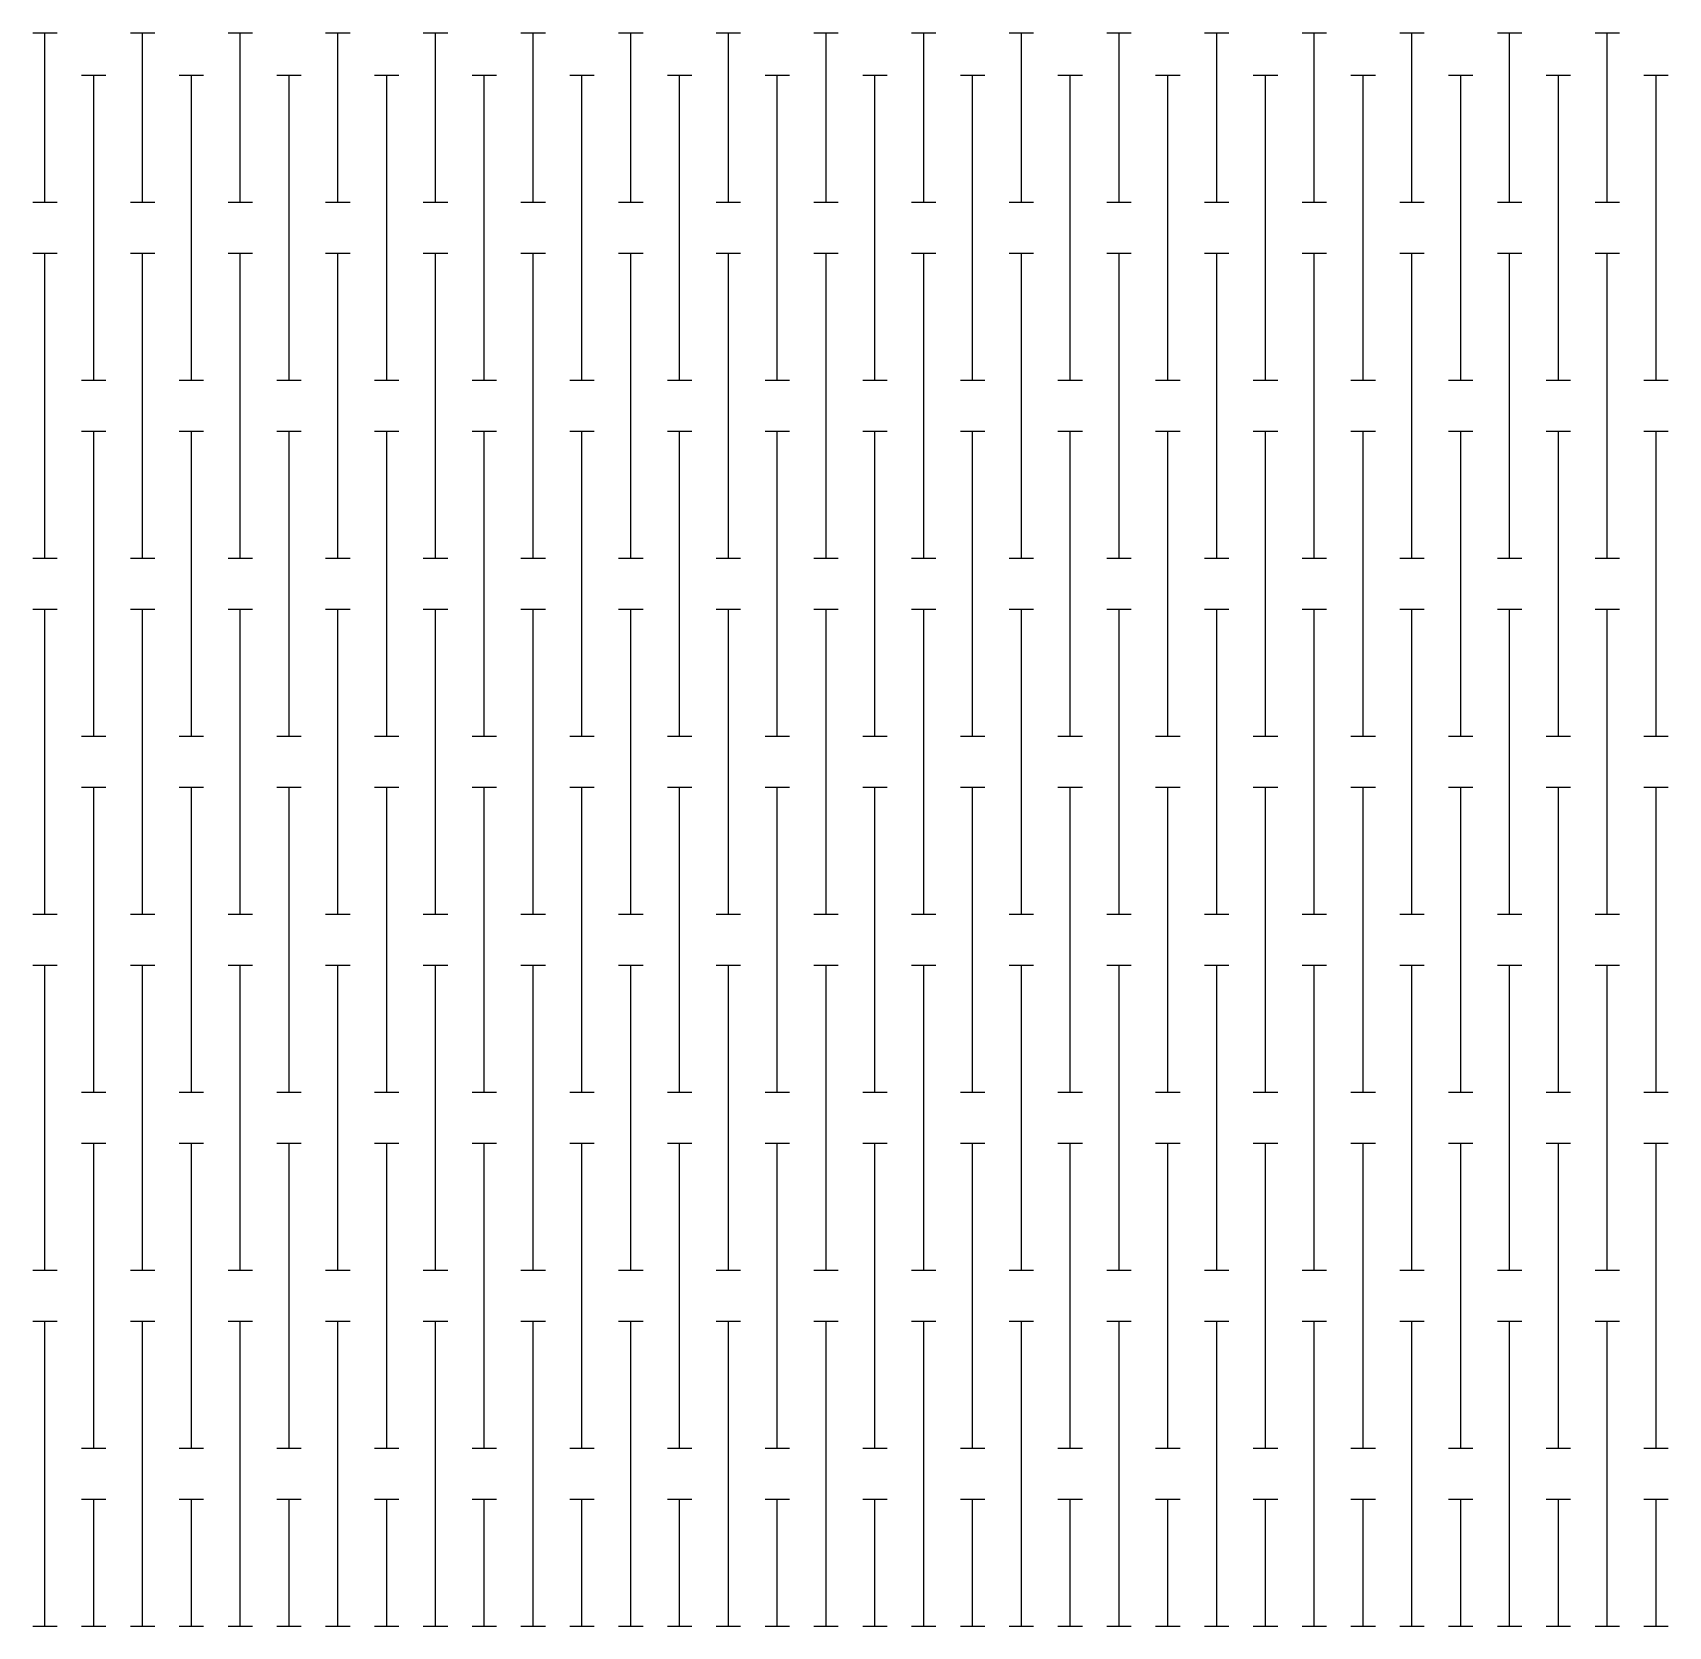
# Model space of a CAD drawing. Header units: millimetres. Extents: x 0.7 to 97.2, y 3 to 97.
import ezdxf

# ---------------------------------------------------------------- set-up
doc = ezdxf.new("R2010")
doc.units = ezdxf.units.MM
doc.layers.add('CUT', color=1, linetype='Continuous')

msp = doc.modelspace()

# ---------------------------------------------------------------- linework, layer by layer
at = {"layer": 'CUT'}
for points in [[(0.72, 97), (2.16, 97)], [(1.44, 87), (1.44, 97)], [(6.48, 97), (7.92, 97)], [(7.2, 87), (7.2, 97)], [(12.24, 97), (13.68, 97)], [(12.96, 87), (12.96, 97)], [(18, 97), (19.44, 97)], [(18.72, 87), (18.72, 97)], [(23.76, 97), (25.2, 97)], [(24.48, 87), (24.48, 97)], [(29.52, 97), (30.96, 97)], [(30.24, 87), (30.24, 97)], [(35.28, 97), (36.72, 97)], [(36, 87), (36, 97)], [(41.04, 97), (42.48, 97)], [(41.76, 87), (41.76, 97)], [(46.8, 97), (48.24, 97)], [(47.52, 87), (47.52, 97)], [(52.56, 97), (54, 97)], [(53.28, 87), (53.28, 97)], [(58.32, 97), (59.76, 97)], [(59.04, 87), (59.04, 97)], [(64.08, 97), (65.52, 97)], [(64.8, 87), (64.8, 97)], [(69.84, 97), (71.28, 97)], [(70.56, 87), (70.56, 97)], [(75.6, 97), (77.04, 97)], [(76.32, 87), (76.32, 97)], [(81.36, 97), (82.8, 97)], [(82.08, 87), (82.08, 97)], [(87.12, 97), (88.56, 97)], [(87.84, 87), (87.84, 97)], [(92.88, 97), (94.32, 97)], [(93.6, 87), (93.6, 97)], [(3.6, 94.5), (5.04, 94.5)], [(4.32, 76.5), (4.32, 94.5)], [(9.36, 94.5), (10.8, 94.5)], [(10.08, 76.5), (10.08, 94.5)], [(15.12, 94.5), (16.56, 94.5)], [(15.84, 76.5), (15.84, 94.5)], [(20.88, 94.5), (22.32, 94.5)], [(21.6, 76.5), (21.6, 94.5)], [(26.64, 94.5), (28.08, 94.5)], [(27.36, 76.5), (27.36, 94.5)], [(32.4, 94.5), (33.84, 94.5)], [(33.12, 76.5), (33.12, 94.5)], [(38.16, 94.5), (39.6, 94.5)], [(38.88, 76.5), (38.88, 94.5)], [(43.92, 94.5), (45.36, 94.5)], [(44.64, 76.5), (44.64, 94.5)], [(49.68, 94.5), (51.12, 94.5)], [(50.4, 76.5), (50.4, 94.5)], [(55.44, 94.5), (56.88, 94.5)], [(56.16, 76.5), (56.16, 94.5)], [(61.2, 94.5), (62.64, 94.5)], [(61.92, 76.5), (61.92, 94.5)], [(66.96, 94.5), (68.4, 94.5)], [(67.68, 76.5), (67.68, 94.5)], [(72.72, 94.5), (74.16, 94.5)], [(73.44, 76.5), (73.44, 94.5)], [(78.48, 94.5), (79.92, 94.5)], [(79.2, 76.5), (79.2, 94.5)], [(84.24, 94.5), (85.68, 94.5)], [(84.96, 76.5), (84.96, 94.5)], [(90, 94.5), (91.44, 94.5)], [(90.72, 76.5), (90.72, 94.5)], [(95.76, 94.5), (97.2, 94.5)], [(96.48, 76.5), (96.48, 94.5)], [(0.72, 87), (2.16, 87)], [(6.48, 87), (7.92, 87)], [(12.24, 87), (13.68, 87)], [(18, 87), (19.44, 87)], [(23.76, 87), (25.2, 87)], [(29.52, 87), (30.96, 87)], [(35.28, 87), (36.72, 87)], [(41.04, 87), (42.48, 87)], [(46.8, 87), (48.24, 87)], [(52.56, 87), (54, 87)], [(58.32, 87), (59.76, 87)], [(64.08, 87), (65.52, 87)], [(69.84, 87), (71.28, 87)], [(75.6, 87), (77.04, 87)], [(81.36, 87), (82.8, 87)], [(87.12, 87), (88.56, 87)], [(92.88, 87), (94.32, 87)], [(0.72, 84), (2.16, 84)], [(1.44, 66), (1.44, 84)], [(6.48, 84), (7.92, 84)], [(7.2, 66), (7.2, 84)], [(12.24, 84), (13.68, 84)], [(12.96, 66), (12.96, 84)], [(18, 84), (19.44, 84)], [(18.72, 66), (18.72, 84)], [(23.76, 84), (25.2, 84)], [(24.48, 66), (24.48, 84)], [(29.52, 84), (30.96, 84)], [(30.24, 66), (30.24, 84)], [(35.28, 84), (36.72, 84)], [(36, 66), (36, 84)], [(41.04, 84), (42.48, 84)], [(41.76, 66), (41.76, 84)], [(46.8, 84), (48.24, 84)], [(47.52, 66), (47.52, 84)], [(52.56, 84), (54, 84)], [(53.28, 66), (53.28, 84)], [(58.32, 84), (59.76, 84)], [(59.04, 66), (59.04, 84)], [(64.08, 84), (65.52, 84)], [(64.8, 66), (64.8, 84)], [(69.84, 84), (71.28, 84)], [(70.56, 66), (70.56, 84)], [(75.6, 84), (77.04, 84)], [(76.32, 66), (76.32, 84)], [(81.36, 84), (82.8, 84)], [(82.08, 66), (82.08, 84)], [(87.12, 84), (88.56, 84)], [(87.84, 66), (87.84, 84)], [(92.88, 84), (94.32, 84)], [(93.6, 66), (93.6, 84)], [(3.6, 76.5), (5.04, 76.5)], [(9.36, 76.5), (10.8, 76.5)], [(15.12, 76.5), (16.56, 76.5)], [(20.88, 76.5), (22.32, 76.5)], [(26.64, 76.5), (28.08, 76.5)], [(32.4, 76.5), (33.84, 76.5)], [(38.16, 76.5), (39.6, 76.5)], [(43.92, 76.5), (45.36, 76.5)], [(49.68, 76.5), (51.12, 76.5)], [(55.44, 76.5), (56.88, 76.5)], [(61.2, 76.5), (62.64, 76.5)], [(66.96, 76.5), (68.4, 76.5)], [(72.72, 76.5), (74.16, 76.5)], [(78.48, 76.5), (79.92, 76.5)], [(84.24, 76.5), (85.68, 76.5)], [(90, 76.5), (91.44, 76.5)], [(95.76, 76.5), (97.2, 76.5)], [(3.6, 73.5), (5.04, 73.5)], [(4.32, 55.5), (4.32, 73.5)], [(9.36, 73.5), (10.8, 73.5)], [(10.08, 55.5), (10.08, 73.5)], [(15.12, 73.5), (16.56, 73.5)], [(15.84, 55.5), (15.84, 73.5)], [(20.88, 73.5), (22.32, 73.5)], [(21.6, 55.5), (21.6, 73.5)], [(26.64, 73.5), (28.08, 73.5)], [(27.36, 55.5), (27.36, 73.5)], [(32.4, 73.5), (33.84, 73.5)], [(33.12, 55.5), (33.12, 73.5)], [(38.16, 73.5), (39.6, 73.5)], [(38.88, 55.5), (38.88, 73.5)], [(43.92, 73.5), (45.36, 73.5)], [(44.64, 55.5), (44.64, 73.5)], [(49.68, 73.5), (51.12, 73.5)], [(50.4, 55.5), (50.4, 73.5)], [(55.44, 73.5), (56.88, 73.5)], [(56.16, 55.5), (56.16, 73.5)], [(61.2, 73.5), (62.64, 73.5)], [(61.92, 55.5), (61.92, 73.5)], [(66.96, 73.5), (68.4, 73.5)], [(67.68, 55.5), (67.68, 73.5)], [(72.72, 73.5), (74.16, 73.5)], [(73.44, 55.5), (73.44, 73.5)], [(78.48, 73.5), (79.92, 73.5)], [(79.2, 55.5), (79.2, 73.5)], [(84.24, 73.5), (85.68, 73.5)], [(84.96, 55.5), (84.96, 73.5)], [(90, 73.5), (91.44, 73.5)], [(90.72, 55.5), (90.72, 73.5)], [(95.76, 73.5), (97.2, 73.5)], [(96.48, 55.5), (96.48, 73.5)], [(0.72, 66), (2.16, 66)], [(6.48, 66), (7.92, 66)], [(12.24, 66), (13.68, 66)], [(18, 66), (19.44, 66)], [(23.76, 66), (25.2, 66)], [(29.52, 66), (30.96, 66)], [(35.28, 66), (36.72, 66)], [(41.04, 66), (42.48, 66)], [(46.8, 66), (48.24, 66)], [(52.56, 66), (54, 66)], [(58.32, 66), (59.76, 66)], [(64.08, 66), (65.52, 66)], [(69.84, 66), (71.28, 66)], [(75.6, 66), (77.04, 66)], [(81.36, 66), (82.8, 66)], [(87.12, 66), (88.56, 66)], [(92.88, 66), (94.32, 66)], [(0.72, 63), (2.16, 63)], [(1.44, 45), (1.44, 63)], [(6.48, 63), (7.92, 63)], [(7.2, 45), (7.2, 63)], [(12.24, 63), (13.68, 63)], [(12.96, 45), (12.96, 63)], [(18, 63), (19.44, 63)], [(18.72, 45), (18.72, 63)], [(23.76, 63), (25.2, 63)], [(24.48, 45), (24.48, 63)], [(29.52, 63), (30.96, 63)], [(30.24, 45), (30.24, 63)], [(35.28, 63), (36.72, 63)], [(36, 45), (36, 63)], [(41.04, 63), (42.48, 63)], [(41.76, 45), (41.76, 63)], [(46.8, 63), (48.24, 63)], [(47.52, 45), (47.52, 63)], [(52.56, 63), (54, 63)], [(53.28, 45), (53.28, 63)], [(58.32, 63), (59.76, 63)], [(59.04, 45), (59.04, 63)], [(64.08, 63), (65.52, 63)], [(64.8, 45), (64.8, 63)], [(69.84, 63), (71.28, 63)], [(70.56, 45), (70.56, 63)], [(75.6, 63), (77.04, 63)], [(76.32, 45), (76.32, 63)], [(81.36, 63), (82.8, 63)], [(82.08, 45), (82.08, 63)], [(87.12, 63), (88.56, 63)], [(87.84, 45), (87.84, 63)], [(92.88, 63), (94.32, 63)], [(93.6, 45), (93.6, 63)], [(3.6, 55.5), (5.04, 55.5)], [(9.36, 55.5), (10.8, 55.5)], [(15.12, 55.5), (16.56, 55.5)], [(20.88, 55.5), (22.32, 55.5)], [(26.64, 55.5), (28.08, 55.5)], [(32.4, 55.5), (33.84, 55.5)], [(38.16, 55.5), (39.6, 55.5)], [(43.92, 55.5), (45.36, 55.5)], [(49.68, 55.5), (51.12, 55.5)], [(55.44, 55.5), (56.88, 55.5)], [(61.2, 55.5), (62.64, 55.5)], [(66.96, 55.5), (68.4, 55.5)], [(72.72, 55.5), (74.16, 55.5)], [(78.48, 55.5), (79.92, 55.5)], [(84.24, 55.5), (85.68, 55.5)], [(90, 55.5), (91.44, 55.5)], [(95.76, 55.5), (97.2, 55.5)], [(3.6, 52.5), (5.04, 52.5)], [(4.32, 34.5), (4.32, 52.5)], [(9.36, 52.5), (10.8, 52.5)], [(10.08, 34.5), (10.08, 52.5)], [(15.12, 52.5), (16.56, 52.5)], [(15.84, 34.5), (15.84, 52.5)], [(20.88, 52.5), (22.32, 52.5)], [(21.6, 34.5), (21.6, 52.5)], [(26.64, 52.5), (28.08, 52.5)], [(27.36, 34.5), (27.36, 52.5)], [(32.4, 52.5), (33.84, 52.5)], [(33.12, 34.5), (33.12, 52.5)], [(38.16, 52.5), (39.6, 52.5)], [(38.88, 34.5), (38.88, 52.5)], [(43.92, 52.5), (45.36, 52.5)], [(44.64, 34.5), (44.64, 52.5)], [(49.68, 52.5), (51.12, 52.5)], [(50.4, 34.5), (50.4, 52.5)], [(55.44, 52.5), (56.88, 52.5)], [(56.16, 34.5), (56.16, 52.5)], [(61.2, 52.5), (62.64, 52.5)], [(61.92, 34.5), (61.92, 52.5)], [(66.96, 52.5), (68.4, 52.5)], [(67.68, 34.5), (67.68, 52.5)], [(72.72, 52.5), (74.16, 52.5)], [(73.44, 34.5), (73.44, 52.5)], [(78.48, 52.5), (79.92, 52.5)], [(79.2, 34.5), (79.2, 52.5)], [(84.24, 52.5), (85.68, 52.5)], [(84.96, 34.5), (84.96, 52.5)], [(90, 52.5), (91.44, 52.5)], [(90.72, 34.5), (90.72, 52.5)], [(95.76, 52.5), (97.2, 52.5)], [(96.48, 34.5), (96.48, 52.5)], [(0.72, 45), (2.16, 45)], [(6.48, 45), (7.92, 45)], [(12.24, 45), (13.68, 45)], [(18, 45), (19.44, 45)], [(23.76, 45), (25.2, 45)], [(29.52, 45), (30.96, 45)], [(35.28, 45), (36.72, 45)], [(41.04, 45), (42.48, 45)], [(46.8, 45), (48.24, 45)], [(52.56, 45), (54, 45)], [(58.32, 45), (59.76, 45)], [(64.08, 45), (65.52, 45)], [(69.84, 45), (71.28, 45)], [(75.6, 45), (77.04, 45)], [(81.36, 45), (82.8, 45)], [(87.12, 45), (88.56, 45)], [(92.88, 45), (94.32, 45)], [(0.72, 42), (2.16, 42)], [(1.44, 24), (1.44, 42)], [(6.48, 42), (7.92, 42)], [(7.2, 24), (7.2, 42)], [(12.24, 42), (13.68, 42)], [(12.96, 24), (12.96, 42)], [(18, 42), (19.44, 42)], [(18.72, 24), (18.72, 42)], [(23.76, 42), (25.2, 42)], [(24.48, 24), (24.48, 42)], [(29.52, 42), (30.96, 42)], [(30.24, 24), (30.24, 42)], [(35.28, 42), (36.72, 42)], [(36, 24), (36, 42)], [(41.04, 42), (42.48, 42)], [(41.76, 24), (41.76, 42)], [(46.8, 42), (48.24, 42)], [(47.52, 24), (47.52, 42)], [(52.56, 42), (54, 42)], [(53.28, 24), (53.28, 42)], [(58.32, 42), (59.76, 42)], [(59.04, 24), (59.04, 42)], [(64.08, 42), (65.52, 42)], [(64.8, 24), (64.8, 42)], [(69.84, 42), (71.28, 42)], [(70.56, 24), (70.56, 42)], [(75.6, 42), (77.04, 42)], [(76.32, 24), (76.32, 42)], [(81.36, 42), (82.8, 42)], [(82.08, 24), (82.08, 42)], [(87.12, 42), (88.56, 42)], [(87.84, 24), (87.84, 42)], [(92.88, 42), (94.32, 42)], [(93.6, 24), (93.6, 42)], [(3.6, 34.5), (5.04, 34.5)], [(9.36, 34.5), (10.8, 34.5)], [(15.12, 34.5), (16.56, 34.5)], [(20.88, 34.5), (22.32, 34.5)], [(26.64, 34.5), (28.08, 34.5)], [(32.4, 34.5), (33.84, 34.5)], [(38.16, 34.5), (39.6, 34.5)], [(43.92, 34.5), (45.36, 34.5)], [(49.68, 34.5), (51.12, 34.5)], [(55.44, 34.5), (56.88, 34.5)], [(61.2, 34.5), (62.64, 34.5)], [(66.96, 34.5), (68.4, 34.5)], [(72.72, 34.5), (74.16, 34.5)], [(78.48, 34.5), (79.92, 34.5)], [(84.24, 34.5), (85.68, 34.5)], [(90, 34.5), (91.44, 34.5)], [(95.76, 34.5), (97.2, 34.5)], [(3.6, 31.5), (5.04, 31.5)], [(4.32, 13.5), (4.32, 31.5)], [(9.36, 31.5), (10.8, 31.5)], [(10.08, 13.5), (10.08, 31.5)], [(15.12, 31.5), (16.56, 31.5)], [(15.84, 13.5), (15.84, 31.5)], [(20.88, 31.5), (22.32, 31.5)], [(21.6, 13.5), (21.6, 31.5)], [(26.64, 31.5), (28.08, 31.5)], [(27.36, 13.5), (27.36, 31.5)], [(32.4, 31.5), (33.84, 31.5)], [(33.12, 13.5), (33.12, 31.5)], [(38.16, 31.5), (39.6, 31.5)], [(38.88, 13.5), (38.88, 31.5)], [(43.92, 31.5), (45.36, 31.5)], [(44.64, 13.5), (44.64, 31.5)], [(49.68, 31.5), (51.12, 31.5)], [(50.4, 13.5), (50.4, 31.5)], [(55.44, 31.5), (56.88, 31.5)], [(56.16, 13.5), (56.16, 31.5)], [(61.2, 31.5), (62.64, 31.5)], [(61.92, 13.5), (61.92, 31.5)], [(66.96, 31.5), (68.4, 31.5)], [(67.68, 13.5), (67.68, 31.5)], [(72.72, 31.5), (74.16, 31.5)], [(73.44, 13.5), (73.44, 31.5)], [(78.48, 31.5), (79.92, 31.5)], [(79.2, 13.5), (79.2, 31.5)], [(84.24, 31.5), (85.68, 31.5)], [(84.96, 13.5), (84.96, 31.5)], [(90, 31.5), (91.44, 31.5)], [(90.72, 13.5), (90.72, 31.5)], [(95.76, 31.5), (97.2, 31.5)], [(96.48, 13.5), (96.48, 31.5)], [(0.72, 24), (2.16, 24)], [(6.48, 24), (7.92, 24)], [(12.24, 24), (13.68, 24)], [(18, 24), (19.44, 24)], [(23.76, 24), (25.2, 24)], [(29.52, 24), (30.96, 24)], [(35.28, 24), (36.72, 24)], [(41.04, 24), (42.48, 24)], [(46.8, 24), (48.24, 24)], [(52.56, 24), (54, 24)], [(58.32, 24), (59.76, 24)], [(64.08, 24), (65.52, 24)], [(69.84, 24), (71.28, 24)], [(75.6, 24), (77.04, 24)], [(81.36, 24), (82.8, 24)], [(87.12, 24), (88.56, 24)], [(92.88, 24), (94.32, 24)], [(0.72, 21), (2.16, 21)], [(1.44, 3), (1.44, 21)], [(6.48, 21), (7.92, 21)], [(7.2, 3), (7.2, 21)], [(12.24, 21), (13.68, 21)], [(12.96, 3), (12.96, 21)], [(18, 21), (19.44, 21)], [(18.72, 3), (18.72, 21)], [(23.76, 21), (25.2, 21)], [(24.48, 3), (24.48, 21)], [(29.52, 21), (30.96, 21)], [(30.24, 3), (30.24, 21)], [(35.28, 21), (36.72, 21)], [(36, 3), (36, 21)], [(41.04, 21), (42.48, 21)], [(41.76, 3), (41.76, 21)], [(46.8, 21), (48.24, 21)], [(47.52, 3), (47.52, 21)], [(52.56, 21), (54, 21)], [(53.28, 3), (53.28, 21)], [(58.32, 21), (59.76, 21)], [(59.04, 3), (59.04, 21)], [(64.08, 21), (65.52, 21)], [(64.8, 3), (64.8, 21)], [(69.84, 21), (71.28, 21)], [(70.56, 3), (70.56, 21)], [(75.6, 21), (77.04, 21)], [(76.32, 3), (76.32, 21)], [(81.36, 21), (82.8, 21)], [(82.08, 3), (82.08, 21)], [(87.12, 21), (88.56, 21)], [(87.84, 3), (87.84, 21)], [(92.88, 21), (94.32, 21)], [(93.6, 3), (93.6, 21)], [(3.6, 13.5), (5.04, 13.5)], [(9.36, 13.5), (10.8, 13.5)], [(15.12, 13.5), (16.56, 13.5)], [(20.88, 13.5), (22.32, 13.5)], [(26.64, 13.5), (28.08, 13.5)], [(32.4, 13.5), (33.84, 13.5)], [(38.16, 13.5), (39.6, 13.5)], [(43.92, 13.5), (45.36, 13.5)], [(49.68, 13.5), (51.12, 13.5)], [(55.44, 13.5), (56.88, 13.5)], [(61.2, 13.5), (62.64, 13.5)], [(66.96, 13.5), (68.4, 13.5)], [(72.72, 13.5), (74.16, 13.5)], [(78.48, 13.5), (79.92, 13.5)], [(84.24, 13.5), (85.68, 13.5)], [(90, 13.5), (91.44, 13.5)], [(95.76, 13.5), (97.2, 13.5)], [(3.6, 10.5), (5.04, 10.5)], [(4.32, 3), (4.32, 10.5)], [(9.36, 10.5), (10.8, 10.5)], [(10.08, 3), (10.08, 10.5)], [(15.12, 10.5), (16.56, 10.5)], [(15.84, 3), (15.84, 10.5)], [(20.88, 10.5), (22.32, 10.5)], [(21.6, 3), (21.6, 10.5)], [(26.64, 10.5), (28.08, 10.5)], [(27.36, 3), (27.36, 10.5)], [(32.4, 10.5), (33.84, 10.5)], [(33.12, 3), (33.12, 10.5)], [(38.16, 10.5), (39.6, 10.5)], [(38.88, 3), (38.88, 10.5)], [(43.92, 10.5), (45.36, 10.5)], [(44.64, 3), (44.64, 10.5)], [(49.68, 10.5), (51.12, 10.5)], [(50.4, 3), (50.4, 10.5)], [(55.44, 10.5), (56.88, 10.5)], [(56.16, 3), (56.16, 10.5)], [(61.2, 10.5), (62.64, 10.5)], [(61.92, 3), (61.92, 10.5)], [(66.96, 10.5), (68.4, 10.5)], [(67.68, 3), (67.68, 10.5)], [(72.72, 10.5), (74.16, 10.5)], [(73.44, 3), (73.44, 10.5)], [(78.48, 10.5), (79.92, 10.5)], [(79.2, 3), (79.2, 10.5)], [(84.24, 10.5), (85.68, 10.5)], [(84.96, 3), (84.96, 10.5)], [(90, 10.5), (91.44, 10.5)], [(90.72, 3), (90.72, 10.5)], [(95.76, 10.5), (97.2, 10.5)], [(96.48, 3), (96.48, 10.5)], [(0.72, 3), (2.16, 3)], [(3.6, 3), (5.04, 3)], [(6.48, 3), (7.92, 3)], [(9.36, 3), (10.8, 3)], [(12.24, 3), (13.68, 3)], [(15.12, 3), (16.56, 3)], [(18, 3), (19.44, 3)], [(20.88, 3), (22.32, 3)], [(23.76, 3), (25.2, 3)], [(26.64, 3), (28.08, 3)], [(29.52, 3), (30.96, 3)], [(32.4, 3), (33.84, 3)], [(35.28, 3), (36.72, 3)], [(38.16, 3), (39.6, 3)], [(41.04, 3), (42.48, 3)], [(43.92, 3), (45.36, 3)], [(46.8, 3), (48.24, 3)], [(49.68, 3), (51.12, 3)], [(52.56, 3), (54, 3)], [(55.44, 3), (56.88, 3)], [(58.32, 3), (59.76, 3)], [(61.2, 3), (62.64, 3)], [(64.08, 3), (65.52, 3)], [(66.96, 3), (68.4, 3)], [(69.84, 3), (71.28, 3)], [(72.72, 3), (74.16, 3)], [(75.6, 3), (77.04, 3)], [(78.48, 3), (79.92, 3)], [(81.36, 3), (82.8, 3)], [(84.24, 3), (85.68, 3)], [(87.12, 3), (88.56, 3)], [(90, 3), (91.44, 3)], [(92.88, 3), (94.32, 3)], [(95.76, 3), (97.2, 3)]]:
    msp.add_lwpolyline(points, dxfattribs=at)

doc.saveas('drawing.dxf')
